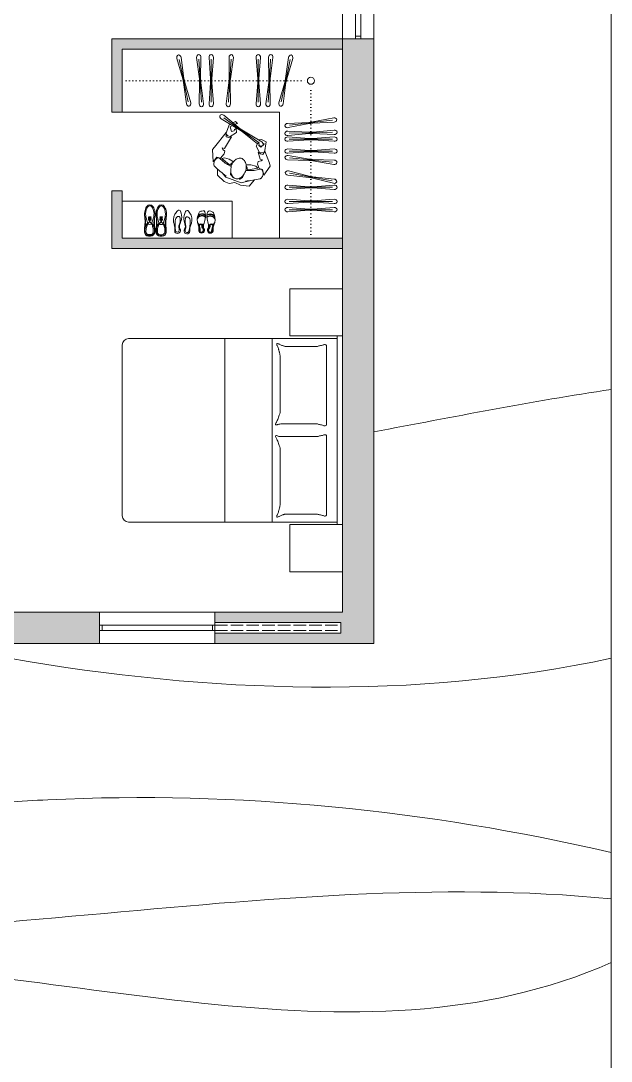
# Model space of a CAD drawing. Header units: millimetres. Extents: x 19901 to 59163, y 13732 to 30178.
# Drawn here: x 27744 to 28308, y 16444 to 17436 of the extents above; entities that cross this region are included whole.
import ezdxf

# ---------------------------------------------------------------- set-up
doc = ezdxf.new("R2010")
doc.units = ezdxf.units.MM
for name, pattern in [('0', [0]), ('ACAD_ISO02W100', [15, 12, -3]), ('PUNTO2', [3.175, 0, -3.175])]:
    doc.linetypes.add(name, pattern=pattern)
doc.layers.get('0').update_dxf_attribs({"lineweight": 18})
for name, color, linetype, lineweight in [('A-FURN', 8, 'Continuous', 13), ('Curve di livello', 6, 'Continuous', 9), ('PROIEZIONI', 145, 'Continuous', 13), ('Vetro', 150, 'Continuous', 15), ('Wall', 255, 'Continuous', 20)]:
    doc.layers.add(name, color=color, linetype=linetype, lineweight=lineweight)

msp = doc.modelspace()

# ---------------------------------------------------------------- hatches: boundary and pattern name
at = {"layer": 'Wall'}
h = msp.add_hatch(color=9, dxfattribs=at)
h.dxf.hatch_style = 1
h.paths.add_polyline_path([(28051.11, 17622.56), (27649.83, 17622.56), (27617.59, 17609.06), (28051.11, 17609.06)])
h.paths.add_polyline_path([(28051.11, 17606.06), (27610.43, 17606.06), (27597.52, 17600.66), (27600.23, 17594.2), (27596.31, 17592.56), (28051.11, 17592.56)])
h.paths.add_polyline_path([(28051.11, 17419.33), (27831.11, 17419.33), (27831.11, 17349.33), (27841.11, 17349.33), (27841.11, 17409.33), (28051.11, 17409.33)])
h.paths.add_polyline_path([(28051.11, 17229.33), (27841.11, 17229.33), (27841.11, 17274.33), (27831.11, 17274.33), (27831.11, 17219.33), (28051.11, 17219.33)])
h = msp.add_hatch(color=9, dxfattribs=at)
h.dxf.hatch_style = 1
h.paths.add_polyline_path([(27731.11, 17315.33), (27366.11, 17315.33), (27366.11, 17421.98), (27356.11, 17422.06), (27356.11, 17300.33), (27371.11, 17300.33), (27371.11, 17305.33), (27731.11, 17305.33)])
h.paths.add_polyline_path([(28081.11, 17419.33), (28051.11, 17419.33), (28051.11, 16872.56), (27929.58, 16872.56), (27929.58, 16862.56), (28049.58, 16862.56), (28049.58, 16852.56), (27929.58, 16852.56), (27929.58, 16842.56), (28081.11, 16842.56)])
h = msp.add_hatch(color=9, dxfattribs=at)
h.dxf.hatch_style = 1
h.paths.add_polyline_path([(27819.58, 16872.56), (27721.11, 16872.56), (27721.11, 16842.56), (27819.58, 16842.56)])

# ---------------------------------------------------------------- linework, layer by layer
msp.add_line((28307.56, 17939.23), (28307.56, 15932.86))
at = {"layer": 'A-FURN'}
for p, q in [((27893.21, 17400.66), (27898.86, 17381.08)), ((27895.55, 17399.61), (27899.6, 17380.42)), ((27897.26, 17401.51), (27900.01, 17381.32)), ((27912.11, 17401.41), (27914.73, 17381.2)), ((27914.26, 17400.02), (27915.36, 17380.44)), ((27916.24, 17401.65), (27915.91, 17381.27)), ((27923.96, 17401.57), (27925.44, 17381.24)), ((27926.03, 17400.05), (27926.03, 17380.44)), ((27928.1, 17401.57), (27926.62, 17381.24)), ((27942.99, 17401.65), (27943.17, 17381.27)), ((27944.95, 17400.01), (27943.71, 17380.44)), ((27947.11, 17401.39), (27944.35, 17381.2)), ((27968.84, 17401.57), (27970.32, 17381.24)), ((27970.91, 17400.05), (27970.91, 17380.44)), ((27972.98, 17401.57), (27971.5, 17381.24)), ((27980.7, 17401.65), (27981.03, 17381.27)), ((27982.68, 17400.02), (27981.58, 17380.44)), ((27984.83, 17401.41), (27982.21, 17381.2)), ((27999.68, 17401.51), (27996.93, 17381.32)), ((28001.39, 17399.61), (27997.34, 17380.42)), ((28003.73, 17400.66), (27998.08, 17381.08)), ((27898.86, 17381.08), (27899.23, 17379.3)), ((27899.61, 17377.52), (27899.23, 17379.3)), ((27899.62, 17379.38), (27899.45, 17380.19)), ((27902.36, 17357.32), (27899.61, 17377.52)), ((27899.62, 17379.38), (27899.79, 17378.57)), ((27900, 17379.46), (27899.83, 17380.27)), ((27900, 17379.46), (27900.17, 17378.65)), ((27900.01, 17381.32), (27900.38, 17379.54)), ((27904.07, 17359.23), (27900.02, 17378.42)), ((27900.76, 17377.76), (27900.38, 17379.54)), ((27906.4, 17358.18), (27900.76, 17377.76)), ((27914.6, 17357.19), (27914.94, 17377.57)), ((27914.73, 17381.2), (27914.83, 17379.39)), ((27914.94, 17377.57), (27914.83, 17379.39)), ((27915.23, 17379.41), (27915.18, 17380.24)), ((27915.23, 17379.41), (27915.27, 17378.58)), ((27916.58, 17358.82), (27915.48, 17378.4)), ((27915.62, 17379.43), (27915.57, 17380.26)), ((27915.62, 17379.43), (27915.66, 17378.6)), ((27915.91, 17381.27), (27916.01, 17379.45)), ((27916.11, 17377.64), (27916.01, 17379.45)), ((27918.73, 17357.43), (27916.11, 17377.64)), ((27923.96, 17357.27), (27925.44, 17377.6)), ((27925.44, 17381.24), (27925.44, 17379.42)), ((27925.44, 17377.6), (27925.44, 17379.42)), ((27925.84, 17379.42), (27925.84, 17380.25)), ((27925.84, 17379.42), (27925.84, 17378.59)), ((27926.03, 17358.79), (27926.03, 17378.4)), ((27926.22, 17379.42), (27926.22, 17380.25)), ((27926.22, 17379.42), (27926.22, 17378.59)), ((27926.62, 17381.24), (27926.62, 17379.42)), ((27926.62, 17377.6), (27926.62, 17379.42)), ((27928.1, 17357.27), (27926.62, 17377.6)), ((27940.18, 17357.45), (27942.94, 17377.64)), ((27942.34, 17358.83), (27943.58, 17378.4)), ((27942.94, 17377.64), (27943.06, 17379.46)), ((27943.17, 17381.27), (27943.06, 17379.46)), ((27943.45, 17379.43), (27943.4, 17378.6)), ((27943.45, 17379.43), (27943.5, 17380.26)), ((27943.84, 17379.41), (27943.79, 17378.58)), ((27943.84, 17379.41), (27943.89, 17380.23)), ((27944.12, 17377.57), (27944.23, 17379.38)), ((27944.31, 17357.19), (27944.12, 17377.57)), ((27944.35, 17381.2), (27944.23, 17379.38)), ((27968.84, 17357.27), (27970.32, 17377.6)), ((27970.32, 17381.24), (27970.32, 17379.42)), ((27970.32, 17377.6), (27970.32, 17379.42)), ((27970.72, 17379.42), (27970.72, 17380.25)), ((27970.72, 17379.42), (27970.72, 17378.59)), ((27970.91, 17358.79), (27970.91, 17378.4)), ((27971.1, 17379.42), (27971.1, 17380.25)), ((27971.1, 17379.42), (27971.1, 17378.59)), ((27971.5, 17381.24), (27971.5, 17379.42)), ((27971.5, 17377.6), (27971.5, 17379.42)), ((27972.98, 17357.27), (27971.5, 17377.6)), ((27978.21, 17357.43), (27980.83, 17377.64)), ((27980.36, 17358.82), (27981.46, 17378.4)), ((27980.83, 17377.64), (27980.93, 17379.45)), ((27981.03, 17381.27), (27980.93, 17379.45)), ((27981.32, 17379.43), (27981.28, 17378.6)), ((27981.32, 17379.43), (27981.37, 17380.26)), ((27981.71, 17379.41), (27981.67, 17378.58)), ((27981.71, 17379.41), (27981.76, 17380.24)), ((27982, 17377.57), (27982.11, 17379.39)), ((27982.33, 17357.19), (27982, 17377.57)), ((27982.21, 17381.2), (27982.11, 17379.39)), ((27990.54, 17358.18), (27996.18, 17377.76)), ((27992.87, 17359.23), (27996.92, 17378.42)), ((27994.58, 17357.32), (27997.33, 17377.52)), ((27996.18, 17377.76), (27996.56, 17379.54)), ((27996.93, 17381.32), (27996.56, 17379.54)), ((27996.94, 17379.46), (27996.77, 17378.65)), ((27996.94, 17379.46), (27997.11, 17380.27)), ((27997.32, 17379.38), (27997.15, 17378.57)), ((27997.32, 17379.38), (27997.49, 17380.19)), ((27997.33, 17377.52), (27997.71, 17379.3)), ((27998.08, 17381.08), (27997.71, 17379.3)), ((27991.11, 17349.33), (27841.11, 17349.33)), ((27937.94, 17346.48), (27953.71, 17333.57)), ((27991.11, 17349.33), (27991.11, 17229.33)), ((27935.56, 17343.11), (27953.03, 17332.61)), ((27937.99, 17343.92), (27954.02, 17332.63)), ((27998.88, 17338.68), (28019.24, 17339.61)), ((27999.37, 17334.58), (28019.38, 17338.45)), ((28000.62, 17336.81), (28020.1, 17339.12)), ((28019.24, 17339.61), (28021.04, 17339.83)), ((28019.38, 17338.45), (28021.18, 17338.66)), ((28021.09, 17339.44), (28020.27, 17339.34)), ((28021.14, 17339.05), (28020.31, 17338.95)), ((28022.85, 17340.04), (28021.04, 17339.83)), ((28021.09, 17339.44), (28021.91, 17339.54)), ((28021.14, 17339.05), (28021.96, 17339.15)), ((28022.99, 17338.88), (28021.18, 17338.66)), ((28041.6, 17341.68), (28022.13, 17339.37)), ((28042.86, 17343.91), (28022.85, 17340.04)), ((28043.35, 17339.81), (28022.99, 17338.88)), ((27953.03, 17332.61), (27954.52, 17331.56)), ((27953.71, 17333.57), (27955.19, 17332.52)), ((27954.74, 17331.88), (27954.07, 17332.36)), ((27954.97, 17332.2), (27954.29, 17332.68)), ((27956, 17330.51), (27954.52, 17331.56)), ((27954.74, 17331.88), (27955.42, 17331.4)), ((27954.97, 17332.2), (27955.65, 17331.72)), ((27956.68, 17331.47), (27955.19, 17332.52)), ((27971.72, 17320.15), (27955.69, 17331.45)), ((27970, 17319.04), (27956, 17330.51)), ((27974.15, 17320.97), (27956.68, 17331.47)), ((27998.93, 17331.21), (28019.28, 17330.19)), ((27998.97, 17325.73), (28019.29, 17324.25)), ((27999.02, 17327.07), (28019.31, 17329.02)), ((28000.49, 17329.18), (28020.09, 17329.62)), ((28019.28, 17330.19), (28021.1, 17330.24)), ((28019.31, 17329.02), (28021.13, 17329.06)), ((28021.11, 17329.84), (28020.28, 17329.82)), ((28021.12, 17329.45), (28020.29, 17329.44)), ((28022.92, 17330.28), (28021.1, 17330.24)), ((28021.11, 17329.84), (28021.94, 17329.86)), ((28021.12, 17329.45), (28021.95, 17329.47)), ((28022.95, 17329.1), (28021.13, 17329.06)), ((28041.74, 17330.12), (28022.14, 17329.67)), ((28043.21, 17332.22), (28022.92, 17330.28)), ((28043.26, 17325.73), (28022.93, 17324.25)), ((28043.3, 17328.09), (28022.95, 17329.1)), ((27971.77, 17317.59), (27971.42, 17317.88)), ((27998.97, 17321.6), (28019.29, 17323.07)), ((28000.48, 17323.66), (28020.09, 17323.66)), ((28019.29, 17324.25), (28021.11, 17324.25)), ((28019.29, 17323.07), (28021.11, 17323.07)), ((28021.11, 17323.86), (28020.28, 17323.86)), ((28021.11, 17323.47), (28020.28, 17323.47)), ((28022.93, 17324.25), (28021.11, 17324.25)), ((28021.11, 17323.86), (28021.94, 17323.86)), ((28021.11, 17323.47), (28021.94, 17323.47)), ((28022.93, 17323.07), (28021.11, 17323.07)), ((28041.75, 17323.66), (28022.14, 17323.66)), ((28043.26, 17321.6), (28022.93, 17323.07)), ((27998.97, 17314.26), (28019.29, 17312.78)), ((27998.97, 17310.12), (28019.29, 17311.6)), ((27999.28, 17308.06), (28019.36, 17304.56)), ((28000.48, 17312.19), (28020.09, 17312.19)), ((28000.58, 17305.85), (28020.1, 17303.9)), ((28019.29, 17312.78), (28021.11, 17312.78)), ((28019.29, 17311.6), (28021.11, 17311.6)), ((28021.11, 17312.38), (28020.28, 17312.38)), ((28021.11, 17312), (28020.28, 17312)), ((28022.93, 17312.78), (28021.11, 17312.78)), ((28021.11, 17312.38), (28021.94, 17312.38)), ((28021.11, 17312), (28021.94, 17312)), ((28022.93, 17311.6), (28021.11, 17311.6)), ((28041.75, 17312.19), (28022.14, 17312.19)), ((28043.26, 17314.26), (28022.93, 17312.78)), ((28043.26, 17310.12), (28022.93, 17311.6)), ((27998.87, 17303.95), (28019.24, 17303.39)), ((28019.24, 17303.39), (28021.05, 17303.21)), ((28019.36, 17304.56), (28021.17, 17304.38)), ((28021.09, 17303.6), (28020.27, 17303.68)), ((28021.13, 17303.99), (28020.31, 17304.07)), ((28022.86, 17303.03), (28021.05, 17303.21)), ((28021.09, 17303.6), (28021.92, 17303.52)), ((28021.13, 17303.99), (28021.96, 17303.91)), ((28022.98, 17304.2), (28021.17, 17304.38)), ((28041.64, 17301.74), (28022.13, 17303.69)), ((28042.94, 17299.53), (28022.86, 17303.03)), ((28043.35, 17303.64), (28022.98, 17304.2)), ((27998.95, 17289.25), (28019.22, 17287.15)), ((27999.67, 17293.32), (28019.42, 17288.31)), ((28000.8, 17291.02), (28020.11, 17287.59)), ((28019.22, 17287.15), (28021.01, 17286.84)), ((28019.42, 17288.31), (28021.22, 17288)), ((28021.08, 17287.22), (28020.26, 17287.37)), ((28021.15, 17287.61), (28020.33, 17287.75)), ((28022.8, 17286.52), (28021.01, 17286.84)), ((28021.08, 17287.22), (28021.89, 17287.08)), ((28021.15, 17287.61), (28021.96, 17287.46)), ((28023.01, 17287.68), (28021.22, 17288)), ((28041.43, 17283.81), (28022.12, 17287.24)), ((28042.56, 17281.51), (28022.8, 17286.52)), ((28043.28, 17285.58), (28023.01, 17287.68)), ((27998.97, 17279.76), (28019.29, 17278.29)), ((27998.97, 17275.63), (28019.29, 17277.11)), ((28000.48, 17277.7), (28020.09, 17277.7)), ((28019.29, 17278.29), (28021.11, 17278.29)), ((28019.29, 17277.11), (28021.11, 17277.11)), ((28021.11, 17277.89), (28020.28, 17277.89)), ((28021.11, 17277.5), (28020.28, 17277.5)), ((28022.93, 17278.29), (28021.11, 17278.29)), ((28021.11, 17277.89), (28021.94, 17277.89)), ((28021.11, 17277.5), (28021.94, 17277.5)), ((28022.93, 17277.11), (28021.11, 17277.11)), ((28041.75, 17277.7), (28022.14, 17277.7)), ((28043.26, 17279.76), (28022.93, 17278.29)), ((28043.26, 17275.63), (28022.93, 17277.11)), ((27998.97, 17266.29), (28019.29, 17264.81)), ((28043.26, 17266.29), (28022.93, 17264.81)), ((27841.11, 17264.33), (27946.11, 17264.33)), ((27916.98, 17255.08), (27918.23, 17255.28)), ((27946.11, 17264.33), (27946.11, 17229.33)), ((27998.97, 17262.16), (28019.29, 17263.63)), ((27998.97, 17258.39), (28019.29, 17256.91)), ((27998.97, 17254.26), (28019.29, 17255.73)), ((28000.48, 17264.22), (28020.09, 17264.22)), ((28000.48, 17256.32), (28020.09, 17256.32)), ((28019.29, 17264.81), (28021.11, 17264.81)), ((28019.29, 17263.63), (28021.11, 17263.63)), ((28019.29, 17256.91), (28021.11, 17256.91)), ((28019.29, 17255.73), (28021.11, 17255.73)), ((28021.11, 17264.42), (28020.28, 17264.42)), ((28021.11, 17264.03), (28020.28, 17264.03)), ((28021.11, 17256.52), (28020.28, 17256.52)), ((28021.11, 17256.13), (28020.28, 17256.13)), ((28022.93, 17264.81), (28021.11, 17264.81)), ((28021.11, 17264.42), (28021.94, 17264.42)), ((28021.11, 17264.03), (28021.94, 17264.03)), ((28022.93, 17263.63), (28021.11, 17263.63)), ((28022.93, 17256.91), (28021.11, 17256.91)), ((28021.11, 17256.52), (28021.94, 17256.52)), ((28021.11, 17256.13), (28021.94, 17256.13)), ((28022.93, 17255.73), (28021.11, 17255.73)), ((28041.75, 17264.22), (28022.14, 17264.22)), ((28041.75, 17256.32), (28022.14, 17256.32)), ((28043.26, 17262.16), (28022.93, 17263.63)), ((28043.26, 17258.39), (28022.93, 17256.91)), ((28043.26, 17254.26), (28022.93, 17255.73)), ((27863.84, 17248.59), (27865.52, 17242.9)), ((27868.49, 17247.08), (27866.28, 17247.1)), ((27866.28, 17246.7), (27868.48, 17246.68)), ((27868.48, 17246.48), (27866.28, 17246.5)), ((27866.29, 17247.9), (27868.49, 17247.88)), ((27868.49, 17247.68), (27866.29, 17247.7)), ((27866.29, 17247.3), (27868.49, 17247.28)), ((27866.3, 17249.06), (27868.51, 17249.04)), ((27868.5, 17248.84), (27866.3, 17248.87)), ((27866.3, 17248.46), (27868.5, 17248.44)), ((27868.5, 17248.24), (27866.3, 17248.27)), ((27866.31, 17249.66), (27868.51, 17249.64)), ((27868.51, 17249.44), (27866.31, 17249.47)), ((27867.18, 17246.49), (27867.17, 17245.65)), ((27867.19, 17247.09), (27867.18, 17246.69)), ((27867.2, 17248.26), (27867.19, 17247.89)), ((27867.19, 17247.69), (27867.19, 17247.29)), ((27867.21, 17249.46), (27867.2, 17249.05)), ((27867.2, 17248.86), (27867.2, 17248.45)), ((27867.58, 17246.49), (27867.57, 17245.65)), ((27867.59, 17247.09), (27867.58, 17246.68)), ((27867.6, 17248.25), (27867.59, 17247.88)), ((27867.59, 17247.69), (27867.59, 17247.28)), ((27867.61, 17249.45), (27867.6, 17249.05)), ((27867.6, 17248.85), (27867.6, 17248.45)), ((27870.96, 17248.52), (27869.17, 17242.86)), ((27874.73, 17248.48), (27876.41, 17242.79)), ((27877.17, 17246.99), (27879.38, 17246.97)), ((27879.37, 17246.57), (27877.17, 17246.59)), ((27877.17, 17246.39), (27879.37, 17246.37)), ((27879.38, 17247.77), (27877.18, 17247.79)), ((27877.18, 17247.59), (27879.38, 17247.57)), ((27879.38, 17247.17), (27877.18, 17247.19)), ((27879.4, 17248.93), (27877.19, 17248.95)), ((27877.19, 17248.76), (27879.39, 17248.73)), ((27879.39, 17248.33), (27877.19, 17248.35)), ((27877.19, 17248.16), (27879.39, 17248.13)), ((27879.4, 17249.53), (27877.2, 17249.55)), ((27877.2, 17249.36), (27879.4, 17249.33)), ((27878.07, 17246.38), (27878.06, 17245.54)), ((27878.08, 17246.98), (27878.07, 17246.58)), ((27878.09, 17248.15), (27878.08, 17247.78)), ((27878.08, 17247.58), (27878.08, 17247.18)), ((27878.1, 17249.35), (27878.09, 17248.94)), ((27878.09, 17248.75), (27878.09, 17248.34)), ((27878.47, 17246.38), (27878.46, 17245.54)), ((27878.48, 17246.98), (27878.47, 17246.58)), ((27878.49, 17248.14), (27878.48, 17247.78)), ((27878.48, 17247.58), (27878.48, 17247.18)), ((27878.5, 17249.34), (27878.49, 17248.94)), ((27878.49, 17248.74), (27878.49, 17248.34)), ((27881.85, 17248.41), (27880.06, 17242.75)), ((27925.64, 17254.92), (27924.4, 17255.16)), ((27862.27, 17235.16), (27862.29, 17237.41)), ((27862.79, 17237.4), (27862.77, 17235.15)), ((27865.45, 17243.13), (27866.19, 17243.69)), ((27869.24, 17243.09), (27868.51, 17243.67)), ((27871.79, 17237.31), (27871.76, 17235.06)), ((27872.26, 17235.06), (27872.2, 17237.31)), ((27873.68, 17237.29), (27873.66, 17235.04)), ((27876.34, 17243.02), (27877.08, 17243.58)), ((27880.13, 17242.98), (27879.41, 17243.56)), ((27882.68, 17237.2), (27882.66, 17234.95)), ((27883.16, 17234.95), (27883.18, 17237.2)), ((27866.23, 17231.62), (27868.23, 17231.6)), ((27866.23, 17231.12), (27868.23, 17231.1)), ((27866.24, 17232.62), (27868.24, 17232.6)), ((27879.12, 17231.49), (27877.12, 17231.51)), ((27879.12, 17230.99), (27877.12, 17231.01)), ((27879.13, 17232.49), (27877.13, 17232.51)), ((28001.11, 17180.94), (28001.11, 17135.94)), ((28051.11, 17180.94), (28001.11, 17180.94)), ((28051.11, 17135.94), (28051.11, 17180.94)), ((27841.11, 17127.44), (27841.11, 16964.44)), ((28046.11, 17133.44), (27847.11, 17133.44)), ((27939.11, 16958.44), (27939.11, 17133.44)), ((27984.11, 16958.44), (27984.11, 17133.44)), ((28001.11, 17135.94), (28051.11, 17135.94)), ((28051.11, 17135.94), (28046.11, 17135.94)), ((28046.11, 17135.94), (28046.11, 16955.94)), ((28046.11, 16958.44), (28046.11, 17133.44)), ((28051.11, 16955.94), (28051.11, 17135.94)), ((27996.51, 17125.91), (28027.42, 17125.91)), ((28036.11, 17125.93), (28036.11, 17051.96)), ((27991.88, 17062.98), (27991.88, 17115.63)), ((28027.42, 17051.98), (27992.33, 17051.98)), ((28027.42, 17039.91), (27992.33, 17039.91)), ((28036.11, 16965.96), (28036.11, 17039.93)), ((27991.88, 17028.91), (27991.88, 16976.26)), ((27847.11, 16958.44), (28046.11, 16958.44)), ((27996.51, 16965.98), (28027.42, 16965.98)), ((28001.11, 16955.94), (28001.11, 16910.94)), ((28051.11, 16955.94), (28001.11, 16955.94)), ((28046.11, 16955.94), (28051.11, 16955.94)), ((28051.11, 16910.94), (28051.11, 16955.94)), ((28001.11, 16910.94), (28051.11, 16910.94))]:
    msp.add_line(p, q, dxfattribs=at)
at = {"layer": 'A-FURN', "linetype": 'PUNTO2'}
for p, q in [((27897.11, 17379.33), (27841.11, 17379.33)), ((27897.11, 17379.33), (28017.7, 17379.33)), ((28021.11, 17229.33), (28021.11, 17375.91))]:
    msp.add_line(p, q, dxfattribs=at)
at = {"layer": 'A-FURN', "linetype": '0'}
for p, q in [((27939.87, 17328.65), (27943.6, 17338)), ((27943.6, 17338), (27943.86, 17338.12)), ((27946.32, 17336.64), (27944.1, 17335.28)), ((27944.1, 17335.28), (27945.43, 17331.05)), ((27946.67, 17339.33), (27949.15, 17340.4)), ((27948.51, 17337.99), (27948.4, 17337.92)), ((27951.12, 17338.59), (27948.51, 17337.99)), ((27949.15, 17340.4), (27951.12, 17338.59)), ((27929.13, 17315.99), (27940.2, 17329.85)), ((27945.29, 17325.91), (27938.63, 17314.75)), ((27941.85, 17326.83), (27939.87, 17328.65)), ((27940.2, 17329.85), (27940.38, 17325.93)), ((27940.38, 17325.93), (27942.67, 17325.31)), ((27944.14, 17326.22), (27941.85, 17326.83)), ((27942.67, 17325.31), (27945.29, 17325.91)), ((27950.02, 17329.82), (27944.14, 17326.22)), ((27945.43, 17331.05), (27948.05, 17331.64)), ((27948.05, 17331.64), (27948.37, 17332.85)), ((27948.37, 17332.85), (27949.84, 17333.75)), ((27949.84, 17333.75), (27950.02, 17329.82)), ((27927.34, 17313.88), (27929.13, 17315.99)), ((27936.33, 17315.36), (27937.16, 17313.85)), ((27938.63, 17314.75), (27936.33, 17315.36)), ((27970.86, 17320.39), (27968.74, 17317.07)), ((27968.74, 17317.07), (27972.04, 17311.02)), ((27971.68, 17318.88), (27970.86, 17320.39)), ((27971.36, 17317.67), (27971.68, 17318.88)), ((27973.33, 17315.85), (27971.36, 17317.67)), ((27974.12, 17323.4), (27971.5, 17322.81)), ((27971.5, 17322.81), (27972.25, 17322.11)), ((27976.59, 17318.86), (27973.33, 17315.85)), ((27978.38, 17320.97), (27974.12, 17323.4)), ((27975.21, 17319.8), (27976.59, 17318.86)), ((27976.96, 17311), (27978.38, 17320.97)), ((27927.88, 17302.09), (27927.34, 17313.88)), ((27931.46, 17306.31), (27927.88, 17302.09)), ((27934.91, 17305.39), (27931.46, 17306.31)), ((27938.49, 17309.61), (27934.91, 17305.39)), ((27936.05, 17305.09), (27938.67, 17305.68)), ((27943.12, 17299.32), (27936.05, 17305.09)), ((27937.16, 17313.85), (27939.13, 17312.03)), ((27939.13, 17312.03), (27938.49, 17309.61)), ((27938.67, 17305.68), (27943.26, 17304.46)), ((27970.9, 17311.32), (27972.73, 17304.37)), ((27972.87, 17309.51), (27970.9, 17311.32)), ((27972.04, 17311.02), (27974.34, 17310.41)), ((27975.17, 17308.89), (27972.87, 17309.51)), ((27974.34, 17310.41), (27976.96, 17311)), ((27977.28, 17312.21), (27975.17, 17308.89)), ((27981.59, 17300.71), (27977.28, 17312.21)), ((27944.27, 17299.02), (27943.12, 17299.32)), ((27943.26, 17304.46), (27947.34, 17302.13)), ((27945.74, 17299.92), (27944.27, 17299.02)), ((27947.07, 17301.75), (27944.59, 17300.22)), ((27944.59, 17300.22), (27945.74, 17299.92)), ((27963.91, 17298.96), (27959.21, 17298.97)), ((27959.26, 17298.5), (27960.65, 17295.94)), ((27959.51, 17296.25), (27960.33, 17294.74)), ((27960.65, 17295.94), (27959.51, 17296.25)), ((27961.48, 17294.43), (27970.48, 17295.91)), ((27968.5, 17297.73), (27963.91, 17298.96)), ((27970.48, 17295.91), (27968.5, 17297.73)), ((27970.94, 17302.26), (27970.3, 17299.84)), ((27970.3, 17299.84), (27971.62, 17295.61)), ((27973.56, 17302.85), (27970.94, 17302.26)), ((27971.62, 17295.61), (27975.07, 17294.69)), ((27972.73, 17304.37), (27975.03, 17303.76)), ((27975.03, 17303.76), (27973.56, 17302.85)), ((27976.07, 17289.25), (27982.09, 17297.99)), ((27982.09, 17297.99), (27981.59, 17300.71)), ((27931.87, 17289.38), (27932.01, 17294.52)), ((27931.87, 17289.38), (27938.33, 17283.23)), ((27932.01, 17294.52), (27932.89, 17294.29)), ((27936.46, 17291.34), (27939.9, 17287.24)), ((27939.9, 17287.24), (27954.5, 17282.06)), ((27944.66, 17293.33), (27944.31, 17289.95)), ((27944.31, 17289.95), (27947.11, 17286.62)), ((27952.85, 17285.09), (27955.78, 17286.89)), ((27955.78, 17286.89), (27957.16, 17290)), ((27960.33, 17294.74), (27961.48, 17294.43)), ((27975.07, 17294.69), (27976.07, 17289.25)), ((27943.24, 17281.2), (27938.33, 17283.23)), ((27948.44, 17282.38), (27943.24, 17281.2)), ((27953.85, 17279.65), (27948.44, 17282.38)), ((27962.21, 17278.71), (27953.85, 17279.65)), ((27954.5, 17282.06), (27963.65, 17284.15)), ((27967.29, 17284.7), (27962.21, 17278.71))]:
    msp.add_line(p, q, dxfattribs=at)
at = {"layer": 'A-FURN', "linetype": 'Continuous'}
for p, q in [((27950.84, 17304.99), (27949.92, 17304.51)), ((27951.78, 17305.31), (27950.84, 17304.99)), ((27952.72, 17305.48), (27951.78, 17305.31)), ((27953.65, 17305.49), (27952.72, 17305.48)), ((27954.55, 17305.33), (27953.65, 17305.49)), ((27955.41, 17305.02), (27954.55, 17305.33)), ((27956.21, 17304.55), (27955.41, 17305.02)), ((27944.69, 17295.31), (27944.63, 17294.05)), ((27944.88, 17296.57), (27944.69, 17295.31)), ((27945.18, 17297.81), (27944.88, 17296.57)), ((27945.59, 17299.02), (27945.18, 17297.81)), ((27946.11, 17300.18), (27945.59, 17299.02)), ((27946.72, 17301.26), (27946.11, 17300.18)), ((27947.43, 17302.25), (27946.72, 17301.26)), ((27948.2, 17303.13), (27947.43, 17302.25)), ((27949.04, 17303.89), (27948.2, 17303.13)), ((27949.92, 17304.51), (27949.04, 17303.89)), ((27956.95, 17303.94), (27956.21, 17304.55)), ((27957.6, 17303.19), (27956.95, 17303.94)), ((27958.16, 17302.31), (27957.6, 17303.19)), ((27958.62, 17301.33), (27958.16, 17302.31)), ((27958.97, 17300.26), (27958.62, 17301.33)), ((27958.94, 17294.14), (27959.19, 17295.4)), ((27959.2, 17299.11), (27958.97, 17300.26)), ((27959.19, 17295.4), (27959.31, 17296.66)), ((27959.32, 17297.9), (27959.2, 17299.11)), ((27959.31, 17296.66), (27959.32, 17297.9)), ((27944.63, 17294.05), (27944.68, 17292.83)), ((27944.68, 17292.83), (27944.86, 17291.64)), ((27944.86, 17291.64), (27945.15, 17290.53)), ((27945.15, 17290.53), (27945.55, 17289.5)), ((27945.55, 17289.5), (27946.06, 17288.57)), ((27946.06, 17288.57), (27946.67, 17287.76)), ((27946.67, 17287.76), (27947.36, 17287.08)), ((27947.36, 17287.08), (27948.13, 17286.53)), ((27948.13, 17286.53), (27948.97, 17286.14)), ((27948.97, 17286.14), (27949.85, 17285.91)), ((27949.85, 17285.91), (27950.77, 17285.83)), ((27950.77, 17285.83), (27951.7, 17285.92)), ((27951.7, 17285.92), (27952.65, 17286.17)), ((27952.65, 17286.17), (27953.58, 17286.57)), ((27953.58, 17286.57), (27954.48, 17287.12)), ((27954.48, 17287.12), (27955.34, 17287.81)), ((27955.34, 17287.81), (27956.15, 17288.64)), ((27956.15, 17288.64), (27956.89, 17289.57)), ((27956.89, 17289.57), (27957.55, 17290.61)), ((27957.55, 17290.61), (27958.12, 17291.73)), ((27958.12, 17291.73), (27958.58, 17292.91)), ((27958.58, 17292.91), (27958.94, 17294.14))]:
    msp.add_line(p, q, dxfattribs=at)
at = {"layer": 'A-FURN'}
msp.add_circle((28021.11, 17379.33), 3.41, dxfattribs=at)
for centre, radius, start, end in [((27914.82, 17401.77), 2.74, 107.23461, 187.38757), ((27913.5, 17401.69), 2.74, 359.06828, 79.22124), ((27926.69, 17401.76), 2.74, 104.00668, 184.15964), ((27925.37, 17401.76), 2.74, 355.84036, 75.99332), ((27945.72, 17401.68), 2.74, 100.3753, 180.52825), ((27944.4, 17401.76), 2.74, 352.20897, 72.36193), ((27971.57, 17401.76), 2.74, 104.00668, 184.15964), ((27970.25, 17401.76), 2.74, 355.84036, 75.99332), ((27983.44, 17401.69), 2.74, 100.77876, 180.93172), ((27982.12, 17401.77), 2.74, 352.61243, 72.76539), ((27895.84, 17401.42), 2.74, 115.92568, 196.07864), ((27894.55, 17401.14), 2.74, 7.75936, 87.91232), ((28002.39, 17401.14), 2.74, 92.08768, 172.24064), ((28001.1, 17401.42), 2.74, 343.92136, 64.07432), ((27899.64, 17380.23), 0.194, 11.919, 191.919), ((27899.81, 17379.42), 0.238, 156.75135, 227.08666), ((27899.98, 17378.61), 0.194, 191.919, 11.919), ((27899.81, 17379.42), 0.238, 336.75135, 47.08666), ((27915.37, 17380.25), 0.194, 3.22792, 183.22792), ((27915.42, 17379.42), 0.238, 148.06027, 218.39558), ((27915.47, 17378.59), 0.194, 183.22792, 3.22792), ((27915.42, 17379.42), 0.238, 328.06027, 38.39558), ((27926.03, 17379.42), 0.238, 144.83235, 215.16765), ((27926.03, 17380.25), 0.194, 0, 180), ((27926.03, 17378.59), 0.194, 180, 0), ((27926.03, 17379.42), 0.238, 324.83235, 35.16765), ((27943.59, 17378.59), 0.194, 176.36861, 356.36861), ((27943.65, 17379.42), 0.238, 141.20096, 211.53627), ((27943.7, 17380.25), 0.194, 356.36861, 176.36861), ((27943.65, 17379.42), 0.238, 321.20096, 31.53627), ((27970.91, 17379.42), 0.238, 144.83235, 215.16765), ((27970.91, 17380.25), 0.194, 0, 180), ((27970.91, 17378.59), 0.194, 180, 0), ((27970.91, 17379.42), 0.238, 324.83235, 35.16765), ((27981.52, 17379.42), 0.238, 141.60442, 211.93973), ((27981.47, 17378.59), 0.194, 176.77208, 356.77208), ((27981.57, 17380.25), 0.194, 356.77208, 176.77208), ((27981.52, 17379.42), 0.238, 321.60442, 31.93973), ((27996.96, 17378.61), 0.194, 168.081, 348.081), ((27997.13, 17379.42), 0.238, 132.91334, 203.24865), ((27997.3, 17380.23), 0.194, 348.081, 168.081), ((27997.13, 17379.42), 0.238, 312.91334, 23.24865), ((27905.07, 17357.69), 2.74, 187.75936, 267.91232), ((27903.77, 17357.42), 2.74, 295.92568, 16.07864), ((27917.34, 17357.15), 2.74, 179.06828, 259.22124), ((27916.02, 17357.07), 2.74, 287.23461, 7.38757), ((27926.69, 17357.08), 2.74, 175.84036, 255.99332), ((27925.37, 17357.08), 2.74, 284.00668, 4.15964), ((27942.89, 17357.08), 2.74, 172.20897, 252.36193), ((27941.57, 17357.16), 2.74, 280.3753, 0.52825), ((27971.57, 17357.08), 2.74, 175.84036, 255.99332), ((27970.25, 17357.08), 2.74, 284.00668, 4.15964), ((27980.92, 17357.07), 2.74, 172.61243, 252.76539), ((27979.6, 17357.15), 2.74, 280.77876, 0.93172), ((27993.17, 17357.42), 2.74, 163.92136, 244.07432), ((27991.87, 17357.69), 2.74, 272.08768, 352.24064), ((27936.97, 17345.45), 2.74, 158.8365, 238.98946), ((27936.21, 17344.37), 2.74, 50.67017, 130.82313), ((27999, 17335.95), 2.74, 92.62168, 172.77464), ((27998.85, 17337.26), 2.74, 200.788, 280.94096), ((28020.29, 17339.15), 0.194, 96.78132, 276.78132), ((28021.11, 17339.24), 0.238, 61.61366, 131.94897), ((28021.11, 17339.24), 0.238, 241.61366, 311.94897), ((28021.94, 17339.34), 0.194, 276.78132, 96.78132), ((28043.38, 17341.23), 2.74, 20.788, 100.94096), ((28043.22, 17342.54), 2.74, 272.62168, 352.77464), ((27954.18, 17332.52), 0.194, 54.82982, 234.82982), ((27954.86, 17332.04), 0.238, 199.66216, 269.99747), ((27954.86, 17332.04), 0.238, 19.66216, 89.99747), ((27955.53, 17331.56), 0.194, 234.82982, 54.82982), ((27998.77, 17323), 2.74, 85.84036, 165.99332), ((27998.79, 17328.47), 2.74, 87.15337, 167.30632), ((27998.76, 17329.8), 2.74, 195.31969, 275.47265), ((28020.28, 17329.63), 0.194, 91.31301, 271.31301), ((28021.11, 17329.65), 0.238, 56.14535, 126.48066), ((28021.11, 17329.65), 0.238, 236.14535, 306.48066), ((28021.94, 17329.67), 0.194, 271.31301, 91.31301), ((28043.47, 17329.5), 2.74, 15.31969, 95.47265), ((28043.46, 17323), 2.74, 14.00668, 94.15964), ((28043.44, 17330.82), 2.74, 267.15337, 347.30632), ((27973.5, 17319.71), 2.74, 230.67017, 310.82313), ((27972.74, 17318.63), 2.74, 338.8365, 58.98946), ((27998.77, 17324.32), 2.74, 194.00668, 274.15964), ((28020.28, 17323.66), 0.194, 90, 270), ((28021.11, 17323.66), 0.238, 54.83235, 125.16765), ((28021.11, 17323.66), 0.238, 234.83235, 305.16765), ((28021.94, 17323.66), 0.194, 270, 90), ((28043.46, 17324.32), 2.74, 265.84036, 345.99332), ((27998.77, 17311.53), 2.74, 85.84036, 165.99332), ((27998.77, 17312.85), 2.74, 194.00668, 274.15964), ((27998.81, 17305.36), 2.74, 80.1206, 160.27356), ((27998.95, 17306.68), 2.74, 188.28693, 268.43989), ((28020.28, 17312.19), 0.194, 90, 270), ((28021.11, 17312.19), 0.238, 54.83235, 125.16765), ((28021.11, 17312.19), 0.238, 234.83235, 305.16765), ((28021.94, 17312.19), 0.194, 270, 90), ((28043.46, 17311.53), 2.74, 14.00668, 94.15964), ((28043.46, 17312.85), 2.74, 265.84036, 345.99332), ((28020.29, 17303.88), 0.194, 84.28025, 264.28025), ((28021.11, 17303.79), 0.238, 229.11259, 299.4479), ((28021.11, 17303.79), 0.238, 49.11259, 119.4479), ((28021.94, 17303.71), 0.194, 264.28025, 84.28025), ((28043.41, 17302.23), 2.74, 260.1206, 340.27356), ((28043.28, 17300.91), 2.74, 8.28693, 88.43989), ((27999, 17290.67), 2.74, 75.78006, 155.93302), ((27999.23, 17291.97), 2.74, 183.94639, 264.09935), ((28020.3, 17287.56), 0.194, 79.9397, 259.9397), ((28021.11, 17287.42), 0.238, 224.77205, 295.10736), ((28021.11, 17287.42), 0.238, 44.77205, 115.10736), ((28021.93, 17287.27), 0.194, 259.9397, 79.9397), ((28043, 17282.86), 2.74, 3.94639, 84.09935), ((27998.77, 17277.04), 2.74, 85.84036, 165.99332), ((27998.77, 17278.36), 2.74, 194.00668, 274.15964), ((28020.28, 17277.7), 0.194, 90, 270), ((28021.11, 17277.7), 0.238, 54.83235, 125.16765), ((28021.11, 17277.7), 0.238, 234.83235, 305.16765), ((28021.94, 17277.7), 0.194, 270, 90), ((28043.23, 17284.16), 2.74, 255.78006, 335.93302), ((28043.46, 17277.04), 2.74, 14.00668, 94.15964), ((28043.46, 17278.36), 2.74, 265.84036, 345.99332), ((27998.77, 17263.56), 2.74, 85.84036, 165.99332), ((28043.46, 17263.56), 2.74, 14.00668, 94.15964), ((27919.08, 17233.26), 33.45, 138.7116, 146.09025), ((27895.23, 17254.24), 1.68, 20.41233, 139.65427), ((27903.06, 17253.89), 1.68, 35.22806, 154.47001), ((27998.77, 17264.89), 2.74, 194.00668, 274.15964), ((27998.77, 17255.66), 2.74, 85.84036, 165.99332), ((27998.77, 17256.99), 2.74, 194.00668, 274.15964), ((28020.28, 17264.22), 0.194, 90, 270), ((28020.28, 17256.32), 0.194, 90, 270), ((28021.11, 17264.22), 0.238, 54.83235, 125.16765), ((28021.11, 17264.22), 0.238, 234.83235, 305.16765), ((28021.11, 17256.32), 0.238, 54.83235, 125.16765), ((28021.11, 17256.32), 0.238, 234.83235, 305.16765), ((28021.94, 17264.22), 0.194, 270, 90), ((28021.94, 17256.32), 0.194, 270, 90), ((28043.46, 17264.89), 2.74, 265.84036, 345.99332), ((28043.46, 17255.66), 2.74, 14.00668, 94.15964), ((28043.46, 17256.99), 2.74, 265.84036, 345.99332), ((27902.96, 17246.27), 12.94, 154.10092, 200.28816), ((27929.26, 17242.14), 37.75, 174.37756, 188.63678), ((27896.34, 17245.88), 4.65, 122.97286, 180.504), ((27894.66, 17248.21), 1.79, 2.28039, 118.64052), ((27881.26, 17246.94), 15.25, 336.54319, 5.04754), ((27849.64, 17259.58), 49.61, 338.74979, 345.50665), ((27884.32, 17249.54), 13.56, 349.93158, 22.96844), ((27913.5, 17248.23), 13.56, 151.91389, 184.95076), ((27948.94, 17255.15), 49.61, 189.37568, 196.13254), ((27916.32, 17245.38), 15.25, 169.8348, 198.33915), ((27903.08, 17247.84), 1.79, 56.24182, 172.60195), ((27901.21, 17245.66), 4.65, 354.37834, 51.90948), ((27877.43, 17235.12), 33.45, 28.79209, 36.17073), ((27894.65, 17246.64), 12.94, 334.59418, 20.78142), ((27879.67, 17235.85), 6.56, 167.24747, 187.00697), ((27875.2, 17237.86), 16.1, 357.44117, 14.11782), ((27893.72, 17236.23), 2.59, 159.5788, 224.41943), ((27894.23, 17235.25), 3.11, 168.13607, 169.98621), ((27893.78, 17236.51), 2.83, 227.68417, 30.8838), ((27893.81, 17236.78), 1.9, 189.36815, 295.85754), ((27892.68, 17237.12), 2.83, 313.68368, 20.40783), ((27899.07, 17239.6), 4.02, 161.56312, 201.7975), ((27900.99, 17240.24), 5.3, 165.05236, 205.35811), ((27902.93, 17236.1), 2.83, 143.99854, 307.19817), ((27896.07, 17240.46), 5.3, 329.52423, 9.82997), ((27904.07, 17236.61), 2.83, 154.47451, 221.19865), ((27897.93, 17239.65), 4.02, 333.08483, 13.31922), ((27902.92, 17236.37), 1.9, 239.0248, 345.51419), ((27902.96, 17235.82), 2.59, 310.46291, 15.30354), ((27868.09, 17244.87), 37.75, 346.24556, 0.50477), ((27921.54, 17235.78), 16.1, 160.76451, 177.44117), ((27902.36, 17234.88), 3.11, 4.89612, 6.74627), ((27847.11, 17127.44), 6, 90, 180), ((27847.11, 16964.44), 6, 180, 270)]:
    msp.add_arc(centre, radius, start, end, dxfattribs=at)
for centre, major_axis, ratio, start_param, end_param in [((27867.44, 17252.11), (0.09, 9), 0.555556, 4.261362, 8.305008), ((27822.4, 17245.04), (-28.37, 28.94), 1, 3.779751, 4.09164), ((27847.48, 17244.31), (11.36, 11.13), 1, 5.238545, 5.757029), ((27866.28, 17247.2), (-0.0688, 0.0702), 1, -0.785398, 2.356194), ((27866.28, 17246.6), (-0.0688, 0.0702), 1, -0.785398, 2.356194), ((27866.3, 17248.36), (-0.0688, 0.0702), 1, -0.785398, 2.356194), ((27866.29, 17247.8), (-0.0688, 0.0702), 1, -0.785398, 2.356194), ((27864.67, 17245.68), (-1.75, 1.79), 1, 3.017804, 3.926991), ((27866.3, 17248.96), (-0.0688, 0.0702), 1, -0.785398, 2.356194), ((27866.31, 17249.56), (-0.0688, 0.0702), 1, -0.785398, 2.356194), ((27870.07, 17245.62), (1.79, 1.75), 1, 2.356194, 3.265381), ((27868.48, 17246.58), (-0.0688, 0.0702), 1, 2.356194, 5.497787), ((27868.49, 17247.78), (-0.0688, 0.0702), 1, 2.356194, 5.497787), ((27868.49, 17247.18), (-0.0688, 0.0702), 1, 2.356194, 5.497787), ((27868.51, 17248.94), (-0.0688, 0.0702), 1, 2.356194, 5.497787), ((27868.5, 17248.34), (-0.0688, 0.0702), 1, 2.356194, 5.497787), ((27868.51, 17249.54), (-0.0688, 0.0702), 1, 2.356194, 5.497787), ((27887.23, 17243.91), (11.36, 11.13), 1, 2.096953, 2.615436), ((27915.36, 17243.85), (31.12, 30.51), 1, 2.197016, 2.49883), ((27830.24, 17244.7), (-30.51, 31.12), 1, 3.784355, 4.086169), ((27858.37, 17244.2), (-11.13, 11.36), 1, 3.667749, 4.186233), ((27877.17, 17247.09), (-0.0688, 0.0702), 1, -0.785398, 2.356194), ((27877.17, 17246.49), (-0.0688, 0.0702), 1, -0.785398, 2.356194), ((27877.19, 17248.26), (-0.0688, 0.0702), 1, -0.785398, 2.356194), ((27877.18, 17247.69), (-0.0688, 0.0702), 1, -0.785398, 2.356194), ((27875.56, 17245.57), (-1.75, 1.79), 1, 3.017804, 3.926991), ((27877.19, 17248.86), (-0.0688, 0.0702), 1, -0.785398, 2.356194), ((27877.2, 17249.46), (-0.0688, 0.0702), 1, -0.785398, 2.356194), ((27880.96, 17245.51), (1.79, 1.75), 1, 2.356194, 3.265381), ((27879.37, 17246.47), (-0.0688, 0.0702), 1, 2.356194, 5.497787), ((27879.38, 17247.67), (-0.0688, 0.0702), 1, 2.356194, 5.497787), ((27879.38, 17247.07), (-0.0688, 0.0702), 1, 2.356194, 5.497787), ((27879.4, 17248.83), (-0.0688, 0.0702), 1, 2.356194, 5.497787), ((27879.39, 17248.23), (-0.0688, 0.0702), 1, 2.356194, 5.497787), ((27879.4, 17249.43), (-0.0688, 0.0702), 1, 2.356194, 5.497787), ((27898.12, 17243.8), (-11.13, 11.36), 1, 0.526156, 1.04464), ((27923.21, 17244.04), (28.94, 28.37), 1, 2.191545, 2.503434), ((27867.29, 17237.36), (0.06, 5.75), 0.782609, 0.449559, 1.570796), ((27865.23, 17242.81), (-0.21, 0.214), 1, 2.908689, 4.224084), ((27867.36, 17244.64), (1.74, 1.71), 1, 3.037378, 4.824656), ((27869.45, 17242.77), (-0.21, 0.214), 1, 0.488305, 1.8037), ((27867.29, 17237.36), (0.06, 5.75), 0.782609, 4.712389, 5.833626), ((27876.12, 17242.7), (0.214, 0.21), 1, 4.479485, 5.79488), ((27878.25, 17244.53), (-1.71, 1.74), 1, 1.458529, 3.245808), ((27880.35, 17242.66), (0.214, 0.21), 1, 2.059101, 3.374497), ((27866.27, 17235.12), (-2.8, 2.86), 1, 0.785398, 2.356194), ((27866.27, 17235.12), (2.5, 2.45), 1, 2.356194, 3.926991), ((27866.27, 17235.12), (1.79, 1.75), 1, 2.356194, 3.926991), ((27868.27, 17235.1), (2.86, 2.8), 1, 3.926991, 5.497787), ((27868.27, 17235.1), (-2.45, 2.5), 1, 2.356194, 3.926991), ((27868.27, 17235.1), (-1.75, 1.79), 1, 2.356194, 3.926991), ((27877.16, 17235.01), (-2.8, 2.86), 1, 0.785398, 2.356194), ((27877.16, 17235.01), (2.5, 2.45), 1, 2.356194, 3.926991), ((27877.16, 17235.01), (1.79, 1.75), 1, 2.356194, 3.926991), ((27879.16, 17234.99), (-2.45, 2.5), 1, 2.356194, 3.926991), ((27879.16, 17234.99), (2.86, 2.8), 1, 3.926991, 5.497787), ((27879.16, 17234.99), (-1.75, 1.79), 1, 2.356194, 3.926991)]:
    msp.add_ellipse(centre, major_axis=major_axis, ratio=ratio, start_param=start_param, end_param=end_param, dxfattribs=at)
at = {"layer": 'A-FURN', "extrusion": (0, 0, -1)}
for centre, major_axis, ratio, start_param, end_param in [((27878.33, 17252), (0.09, 9), 0.555556, 4.261362, 8.305008), ((27918.45, 17253.89), (-0.996, -0.996), 1, 2.200017, 3.561294), ((27924.12, 17253.78), (-0.996, -0.996), 1, 1.189407, 2.550684), ((27925.61, 17246.79), (-9.15, -9.15), 1, 0.405799, 1.211918), ((27917.2, 17245.55), (-3.38, -3.38), 1, 1.114151, 3.116412), ((27917.3, 17245.6), (-3.71, -3.71), 1, 1.307518, 3.020247), ((27917.27, 17246.61), (-3.85, 3.85), 1, -0.080743, 1.417496), ((27917.27, 17246.4), (-4.28, 4.28), 1, 0.094572, 1.335547), ((27919.45, 17250.52), (-4.13, -4.13), 1, 1.066273, 1.33941), ((27917.33, 17251.65), (-2.44, -2.44), 1, 1.382677, 2.25321), ((27871.98, 17258.74), (-35.08, 35.08), 1, 2.583647, 2.701577), ((27907.46, 17249.98), (-9.25, -9.25), 1, 3.582368, 4.113496), ((27934.96, 17249.45), (-9.25, 9.25), 1, -0.933592, -0.402463), ((27924.95, 17245.45), (-3.71, 3.71), 1, 0.159658, 1.872386), ((27925.05, 17245.4), (-3.38, 3.38), 1, 0.063493, 2.065754), ((27925.02, 17246.46), (-3.85, 3.85), 1, 0.191612, 1.689851), ((27970.75, 17256.85), (-35.08, -35.08), 1, 0.478328, 0.596258), ((27925.02, 17246.25), (-4.28, 4.28), 1, 0.273561, 1.514536), ((27925.15, 17251.5), (-2.44, -2.44), 1, 2.497491, 3.368024), ((27923, 17250.45), (-4.13, -4.13), 1, 3.411291, 3.684428), ((27916.69, 17246.96), (-9.15, 9.15), 1, 1.967986, 2.774106), ((27878.18, 17237.25), (0.06, 5.75), 0.782609, 4.712389, 5.833626), ((27878.18, 17237.25), (0.06, 5.75), 0.782609, 0.449559, 1.570796), ((27902.26, 17236.24), (-9.39, -9.39), 1, 3.291567, 3.960495), ((27898.09, 17237.67), (-11.39, -11.39), 1, 3.655084, 3.946147), ((27902.26, 17236.24), (-8.99, 8.99), 1, 1.886373, 2.389699), ((27916.64, 17236.52), (-1.83, 1.83), 1, 4.697018, 5.8287), ((27917.18, 17235.54), (-2.2, 2.2), 1, -0.636129, -0.603837), ((27915.96, 17241.01), (-1.34, 1.34), 1, -0.303687, 1.88538), ((27915.96, 17241.01), (-0.927, -0.927), 1, 0.805439, 3.749481), ((27916.69, 17236.8), (-2, -2), 1, 3.362463, 6.210834), ((27916.8, 17236.23), (-1.32, 1.32), 1, 2.893165, 5.274127), ((27916.8, 17236.23), (-0.92, -0.92), 1, 4.463961, 6.844923), ((27919.49, 17240.27), (-1.73, -1.73), 1, 6.179753, 8.393997), ((27919.49, 17240.27), (-1.32, -1.32), 1, 6.179753, 8.174439), ((27915.93, 17236.98), (-1.72, 1.72), 1, 1.699275, 2.961876), ((27915.93, 17236.98), (-2.13, -2.13), 1, 3.270072, 4.532672), ((27923.81, 17240.71), (-3.75, 3.75), 1, -1.253485, -0.550017), ((27925.23, 17236.64), (-2, 2), 1, 3.252256, 6.100627), ((27925.99, 17236.79), (-2.13, -2.13), 1, 0.218029, 1.480629), ((27918.26, 17240.81), (-3.75, -3.75), 1, 3.729921, 4.433389), ((27922.56, 17240.21), (-1.73, 1.73), 1, 1.069093, 3.283337), ((27925.99, 17236.79), (-1.72, -1.72), 1, 0.218029, 1.480629), ((27925.1, 17236.07), (-1.32, -1.32), 1, 4.188963, 6.569925), ((27922.56, 17240.21), (-1.32, 1.32), 1, 1.288651, 3.283337), ((27925.1, 17236.07), (-0.92, -0.92), 1, 4.188963, 6.569925), ((27926.12, 17240.82), (-1.34, -1.34), 1, 1.294525, 3.483592), ((27926.12, 17240.82), (-0.927, 0.927), 1, -0.569576, 2.374466), ((27939.62, 17235.52), (-9.39, 9.39), 1, -0.780591, -0.111662), ((27939.62, 17235.52), (-8.99, -8.99), 1, 0.790206, 1.293532), ((27925.27, 17236.35), (-1.83, -1.83), 1, 3.63439, 4.766072), ((27943.85, 17236.79), (-11.39, -11.39), 1, 0.804554, 1.095617), ((27924.69, 17235.4), (-2.2, -2.2), 1, 3.783742, 3.816033)]:
    msp.add_ellipse(centre, major_axis=major_axis, ratio=ratio, start_param=start_param, end_param=end_param, dxfattribs=at)
at = {"layer": 'A-FURN'}
msp.add_spline([(27940.22, 17288.45), (27929.48, 17297.5), (27928.95, 17298.12), (27932.47, 17305.84), (27936, 17303.53), (27945.09, 17297.5)], degree=3, dxfattribs=at)
at = {"layer": 'A-FURN', "linetype": '0'}
msp.add_spline([(27958.58, 17283.56), (27972.58, 17285.9), (27973.35, 17286.18), (27974.14, 17294.62), (27969.92, 17294.37), (27958.86, 17293.83)], degree=3, dxfattribs=at)
at = {"layer": 'A-FURN'}
for points, knots in [([(27870.93, 17248.41), (27871.43, 17250.18), (27871.57, 17252.32), (27870.86, 17257.42), (27869.24, 17259.71), (27866.92, 17260.32), (27865.71, 17259.67), (27863.73, 17255.94), (27863.23, 17253.02), (27863.59, 17249.72), (27863.71, 17249.08), (27863.86, 17248.48)], [1.11977, 1.11977, 1.11977, 1.11977, 1.831864, 1.831864, 3.002628, 3.002628, 3.963, 3.963, 4.923372, 4.923372, 5.163416, 5.163416, 5.163416, 5.163416]), ([(27874.75, 17248.37), (27874.29, 17250.15), (27874.2, 17252.29), (27875.01, 17257.38), (27876.67, 17259.64), (27879.01, 17260.2), (27880.2, 17259.53), (27882.11, 17255.76), (27882.54, 17252.83), (27882.12, 17249.54), (27881.99, 17248.9), (27881.82, 17248.3)], [1.11977, 1.11977, 1.11977, 1.11977, 1.831864, 1.831864, 3.002628, 3.002628, 3.963, 3.963, 4.923372, 4.923372, 5.163416, 5.163416, 5.163416, 5.163416]), ([(27865.45, 17243.13), (27864.95, 17242.9), (27864.49, 17242.57), (27862.97, 17240.98), (27862.34, 17239.2), (27862.31, 17237.41)], [3.523067, 3.523067, 3.523067, 3.523067, 3.835818, 3.835818, 4.711822, 4.711822, 4.711822, 4.711822]), ([(27864.89, 17242.21), (27864.96, 17241.13), (27864.14, 17239.89), (27863.82, 17238.08), (27863.79, 17237.74), (27863.77, 17235.14)], [3.591152, 3.591152, 3.591152, 3.591152, 4.503931, 4.503931, 4.712389, 4.712389, 4.712389, 4.712389]), ([(27872.2, 17237.31), (27872.2, 17239.32), (27871.5, 17241.34), (27869.86, 17242.75), (27869.56, 17242.95), (27869.25, 17243.1)], [1.571863, 1.571863, 1.571863, 1.571863, 2.558044, 2.558044, 2.760407, 2.760407, 2.760407, 2.760407]), ([(27869.78, 17242.16), (27869.69, 17241.08), (27870.48, 17239.83), (27870.77, 17238.01), (27870.79, 17237.67), (27870.77, 17235.07)], [3.591152, 3.591152, 3.591152, 3.591152, 4.503931, 4.503931, 4.712389, 4.712389, 4.712389, 4.712389]), ([(27873.27, 17237.3), (27873.31, 17239.31), (27874.05, 17241.32), (27875.71, 17242.69), (27876.02, 17242.88), (27876.33, 17243.03)], [1.571863, 1.571863, 1.571863, 1.571863, 2.558044, 2.558044, 2.760407, 2.760407, 2.760407, 2.760407]), ([(27875.78, 17242.1), (27875.85, 17241.02), (27875.03, 17239.78), (27874.71, 17237.97), (27874.68, 17237.63), (27874.66, 17235.03)], [3.591152, 3.591152, 3.591152, 3.591152, 4.503931, 4.503931, 4.712389, 4.712389, 4.712389, 4.712389]), ([(27880.13, 17242.98), (27880.62, 17242.74), (27881.08, 17242.4), (27882.57, 17240.79), (27883.16, 17238.99), (27883.16, 17237.2)], [3.523067, 3.523067, 3.523067, 3.523067, 3.835818, 3.835818, 4.711822, 4.711822, 4.711822, 4.711822]), ([(27880.67, 17242.05), (27880.58, 17240.98), (27881.37, 17239.72), (27881.66, 17237.9), (27881.68, 17237.56), (27881.66, 17234.96)], [3.591152, 3.591152, 3.591152, 3.591152, 4.503931, 4.503931, 4.712389, 4.712389, 4.712389, 4.712389]), ([(27991.88, 17115.63), (27991.82, 17116.16), (27991.71, 17117.1), (27991.5, 17118.48), (27991.3, 17119.7), (27990.92, 17120.88), (27990.69, 17122.01), (27990.32, 17123.04), (27990.06, 17124.17), (27989.62, 17125.45), (27989.01, 17126.59), (27988.43, 17127.5), (27988.45, 17128.22), (27988.81, 17129.21), (27989.93, 17128.44), (27991.01, 17128.18), (27992.18, 17127.55), (27993.4, 17126.94), (27994.53, 17126.55), (27995.54, 17126.18), (27996.17, 17126), (27996.51, 17125.91)], [0, 0, 0, 0, 0.0160615, 0.0285027, 0.0416536, 0.0531455, 0.065827, 0.0761386, 0.0856883, 0.1006675, 0.1166231, 0.124875, 0.1316422, 0.1385188, 0.1504584, 0.1604921, 0.1747333, 0.1890852, 0.2015301, 0.2106669, 0.221193, 0.221193, 0.221193, 0.221193]), ([(28027.42, 17125.91), (28027.8, 17126.07), (28028.67, 17126.43), (28030.31, 17126.75), (28032.02, 17126.88), (28033.45, 17127.65), (28034.71, 17127.85), (28035.77, 17127.35), (28036.08, 17126.57), (28036.1, 17126.12), (28036.11, 17125.93)], [0, 0, 0, 0, 0.0122678, 0.0281419, 0.0500995, 0.0625001, 0.0767267, 0.0866864, 0.0948423, 0.1003571, 0.1003571, 0.1003571, 0.1003571]), ([(27991.88, 17062.98), (27991.57, 17062.11), (27991.04, 17060.58), (27990.2, 17058.34), (27989.46, 17056.31), (27988.68, 17054.58), (27987.98, 17053.12), (27987.09, 17052.23), (27987.32, 17051), (27988.41, 17051), (27989.37, 17051.48), (27990.73, 17051.77), (27991.77, 17051.91), (27992.33, 17051.98)], [0, 0, 0, 0, 0.0275517, 0.0485794, 0.071916, 0.0923707, 0.1053812, 0.1207124, 0.1273745, 0.1371902, 0.1463906, 0.161119, 0.177964, 0.177964, 0.177964, 0.177964]), ([(28027.42, 17051.98), (28027.8, 17051.82), (28028.67, 17051.46), (28030.31, 17051.14), (28032.02, 17051.01), (28033.45, 17050.24), (28034.71, 17050.04), (28035.77, 17050.54), (28036.08, 17051.32), (28036.1, 17051.77), (28036.11, 17051.96)], [0, 0, 0, 0, 0.0122678, 0.0281419, 0.0500995, 0.0625001, 0.0767267, 0.0866864, 0.0948423, 0.1003571, 0.1003571, 0.1003571, 0.1003571]), ([(27991.88, 17028.91), (27991.57, 17029.78), (27991.04, 17031.31), (27990.2, 17033.55), (27989.46, 17035.58), (27988.68, 17037.31), (27987.98, 17038.77), (27987.09, 17039.66), (27987.32, 17040.89), (27988.41, 17040.89), (27989.37, 17040.41), (27990.73, 17040.12), (27991.77, 17039.98), (27992.33, 17039.91)], [0, 0, 0, 0, 0.0275517, 0.0485794, 0.071916, 0.0923707, 0.1053812, 0.1207124, 0.1273745, 0.1371902, 0.1463906, 0.161119, 0.177964, 0.177964, 0.177964, 0.177964]), ([(28027.42, 17039.91), (28027.8, 17040.07), (28028.67, 17040.43), (28030.31, 17040.75), (28032.02, 17040.88), (28033.45, 17041.65), (28034.71, 17041.85), (28035.77, 17041.35), (28036.08, 17040.57), (28036.1, 17040.12), (28036.11, 17039.93)], [0, 0, 0, 0, 0.0122678, 0.0281419, 0.0500995, 0.0625001, 0.0767267, 0.0866864, 0.0948423, 0.1003571, 0.1003571, 0.1003571, 0.1003571]), ([(27991.88, 16976.26), (27991.82, 16975.73), (27991.71, 16974.79), (27991.5, 16973.41), (27991.3, 16972.19), (27990.92, 16971.01), (27990.69, 16969.88), (27990.32, 16968.85), (27990.06, 16967.72), (27989.62, 16966.44), (27989.01, 16965.3), (27988.43, 16964.39), (27988.45, 16963.67), (27988.81, 16962.68), (27989.93, 16963.45), (27991.01, 16963.71), (27992.18, 16964.34), (27993.4, 16964.95), (27994.53, 16965.34), (27995.54, 16965.71), (27996.17, 16965.89), (27996.51, 16965.98)], [0, 0, 0, 0, 0.0160615, 0.0285027, 0.0416536, 0.0531455, 0.065827, 0.0761386, 0.0856883, 0.1006675, 0.1166231, 0.124875, 0.1316422, 0.1385188, 0.1504584, 0.1604921, 0.1747333, 0.1890852, 0.2015301, 0.2106669, 0.221193, 0.221193, 0.221193, 0.221193]), ([(28027.42, 16965.98), (28027.8, 16965.82), (28028.67, 16965.46), (28030.31, 16965.14), (28032.02, 16965.01), (28033.45, 16964.24), (28034.71, 16964.04), (28035.77, 16964.54), (28036.08, 16965.32), (28036.1, 16965.77), (28036.11, 16965.96)], [0, 0, 0, 0, 0.0122678, 0.0281419, 0.0500995, 0.0625001, 0.0767267, 0.0866864, 0.0948423, 0.1003571, 0.1003571, 0.1003571, 0.1003571])]:
    msp.add_open_spline(points, degree=3, knots=knots, dxfattribs=at)
at = {"layer": 'Curve di livello'}
msp.add_open_spline([(28081.11, 17044.47), (28156.57, 17058.58), (28232.03, 17073.7), (28307.56, 17084.83)], degree=3, dxfattribs=at)
for points, knots in [([(27731.11, 16828.86), (27731.88, 16828.73), (27923.28, 16795.2), (28120.38, 16788.56), (28307.56, 16828.46)], [1440.619799, 1440.619799, 1440.619799, 1440.619799, 1442.919983, 2017.077223, 2017.077223, 2017.077223, 2017.077223]), ([(27731.11, 16691.34), (27744.15, 16692.2), (27938.68, 16703.44), (28132.21, 16683.7), (28307.52, 16643.42), (28307.52, 16643.42), (28307.52, 16643.42), (28307.52, 16643.42), (28307.54, 16643.42), (28307.55, 16643.42), (28307.56, 16643.41)], [1437.518464, 1437.518464, 1437.518464, 1437.518464, 1476.268274, 2015.917714, 2015.917714, 2015.917714, 2015.918177, 2015.918177, 2015.918177, 2015.958032, 2015.958032, 2015.958032, 2015.958032]), ([(27251.11, 16584.79), (27271.28, 16581.31), (27618.8, 16528.11), (27977.03, 16631.15), (28307.49, 16599.05), (28307.49, 16599.05), (28307.49, 16599.05), (28307.49, 16599.05), (28307.51, 16599.05), (28307.54, 16599.05), (28307.56, 16599.05)], [952.435008, 952.435008, 952.435008, 952.435008, 1013.900228, 2009.947904, 2009.947904, 2009.947904, 2009.948687, 2009.948687, 2009.948687, 2010.018952, 2010.018952, 2010.018952, 2010.018952]), ([(27251.11, 16515.29), (27334.64, 16523.26), (27687.9, 16579.43), (28062.84, 16429.8), (28307.48, 16538.35), (28307.48, 16538.35), (28307.48, 16538.35), (28307.48, 16538.35), (28307.51, 16538.36), (28307.54, 16538.37), (28307.56, 16538.39)], [948.136507, 948.136507, 948.136507, 948.136507, 1199.951019, 2002.883229, 2002.883229, 2002.883229, 2002.885334, 2002.885334, 2002.885334, 2002.970377, 2002.970377, 2002.970377, 2002.970377])]:
    msp.add_open_spline(points, degree=3, knots=knots, dxfattribs=at)
at = {"layer": 'PROIEZIONI'}
for p, q in [((28051.11, 17499.33), (28051.11, 17419.33)), ((28081.11, 17499.33), (28081.11, 17419.33)), ((27929.58, 16872.56), (27819.58, 16872.56)), ((27929.58, 16852.56), (27929.58, 16862.56)), ((27929.58, 16842.56), (27819.58, 16842.56))]:
    msp.add_line(p, q, dxfattribs=at)
at = {"layer": 'Vetro'}
for p, q in [((28063.61, 17499.33), (28063.61, 17419.33)), ((28068.61, 17499.33), (28068.61, 17419.33)), ((28068.61, 17421.83), (28063.61, 17421.83)), ((28063.61, 17419.33), (28068.61, 17419.33)), ((27819.58, 16855.06), (27819.58, 16860.06)), ((27929.58, 16860.06), (27819.58, 16860.06)), ((27822.08, 16855.06), (27822.08, 16860.06)), ((27927.08, 16855.06), (27927.08, 16860.06)), ((27929.58, 16855.06), (27819.58, 16855.06))]:
    msp.add_line(p, q, dxfattribs=at)
at = {"layer": 'Vetro', "linetype": 'ACAD_ISO02W100'}
for p, q in [((27929.58, 16860.06), (27929.58, 16855.06)), ((27929.58, 16860.06), (28049.58, 16860.06)), ((28049.58, 16855.06), (28049.58, 16860.06)), ((27929.58, 16855.06), (28049.58, 16855.06))]:
    msp.add_line(p, q, dxfattribs=at)
at = {"layer": 'Wall'}
for p, q in [((27831.11, 17419.33), (28051.11, 17419.33)), ((27831.11, 17419.33), (27831.11, 17349.33)), ((28051.11, 17419.33), (28051.11, 16872.56)), ((28051.11, 17419.33), (28081.11, 17419.33)), ((28081.11, 17419.33), (28081.11, 16842.56)), ((27841.11, 17409.33), (28051.11, 17409.33)), ((27841.11, 17409.33), (27841.11, 17349.33)), ((27841.11, 17349.33), (27831.11, 17349.33)), ((27841.11, 17274.33), (27831.11, 17274.33)), ((27831.11, 17274.33), (27831.11, 17219.33)), ((27841.11, 17274.33), (27841.11, 17229.33)), ((27841.11, 17229.33), (28051.11, 17229.33)), ((27831.11, 17219.33), (28051.11, 17219.33)), ((27819.58, 16872.56), (27721.11, 16872.56)), ((27819.58, 16842.56), (27819.58, 16872.56)), ((28051.11, 16872.56), (27929.58, 16872.56)), ((27929.58, 16872.56), (27929.58, 16862.56)), ((27929.58, 16862.56), (28049.58, 16862.56)), ((28049.58, 16862.56), (28049.58, 16852.56)), ((27929.58, 16852.56), (28049.58, 16852.56)), ((27929.58, 16852.56), (27929.58, 16842.56)), ((27819.58, 16842.56), (27721.11, 16842.56)), ((28081.11, 16842.56), (27929.58, 16842.56))]:
    msp.add_line(p, q, dxfattribs=at)

doc.saveas('drawing.dxf')
